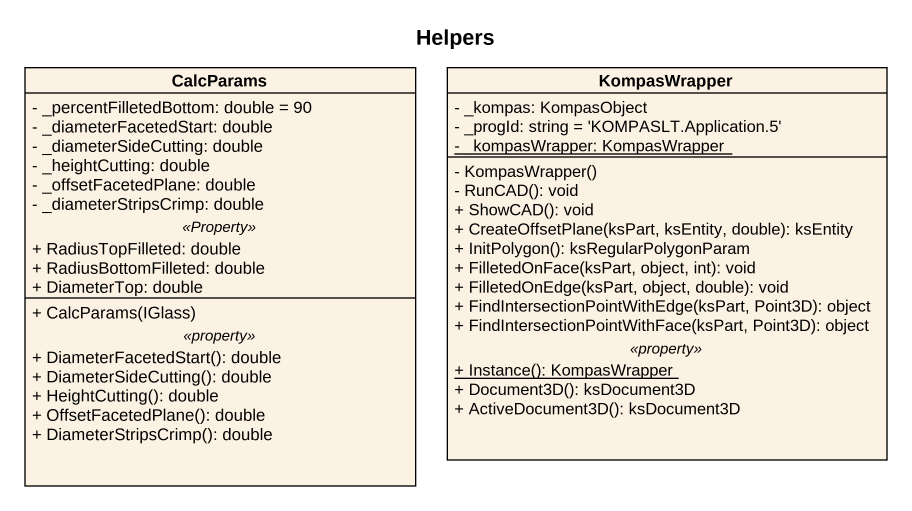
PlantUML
@startuml
title Helpers
hide circle
hide empty members
skinparam classAttributeIconSize 0
class CalcParams {
  - _percentFilletedBottom: double = 90
  - _diameterFacetedStart: double
  - _diameterSideCutting: double
  - _heightCutting: double
  - _offsetFacetedPlane: double
  - _diameterStripsCrimp: double
  .. <<Property>> ..
  + RadiusTopFilleted: double
  + RadiusBottomFilleted: double
  + DiameterTop: double
  --
  + CalcParams(IGlass)
  .. <<property>> ..
  + DiameterFacetedStart(): double
  + DiameterSideCutting(): double
  + HeightCutting(): double
  + OffsetFacetedPlane(): double
  + DiameterStripsCrimp(): double
}
class KompasWrapper {
  - _kompas: KompasObject
  - _progId: string = 'KOMPASLT.Application.5'
  {static} - _kompasWrapper: KompasWrapper
  --
  - KompasWrapper()
  - RunCAD(): void
  + ShowCAD(): void
  + CreateOffsetPlane(ksPart, ksEntity, double): ksEntity
  + InitPolygon(): ksRegularPolygonParam
  + FilletedOnFace(ksPart, object, int): void
  + FilletedOnEdge(ksPart, object, double): void
  + FindIntersectionPointWithEdge(ksPart, Point3D): object
  + FindIntersectionPointWithFace(ksPart, Point3D): object
  .. <<property>> ..
  {static} + Instance(): KompasWrapper
  + Document3D(): ksDocument3D
  + ActiveDocument3D(): ksDocument3D
}
@enduml
